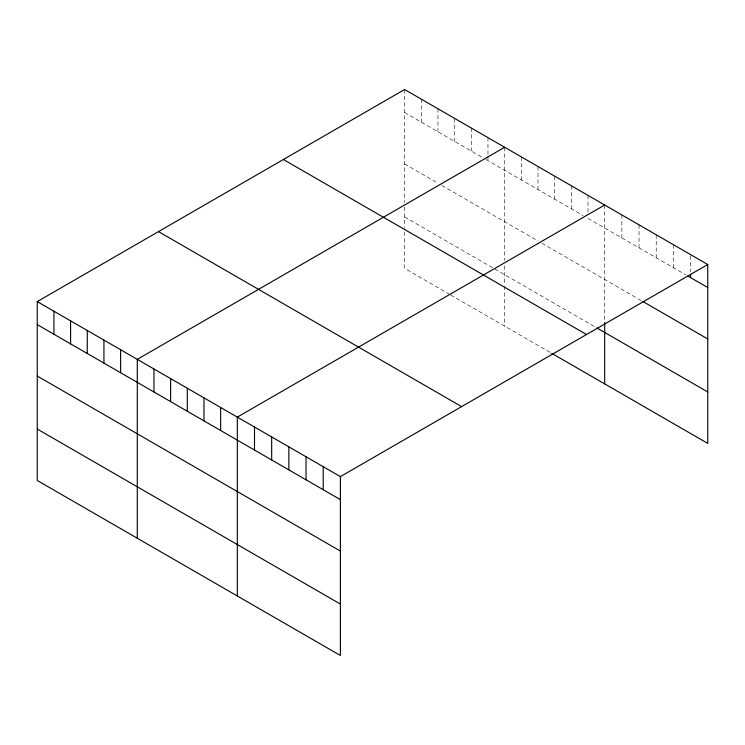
<?xml version="1.0" encoding="UTF-8"?>
<svg xmlns="http://www.w3.org/2000/svg" width="745" height="745" viewBox="0 0 745 745"><rect width="100%" height="100%" fill="white"/><g stroke="black" fill="none" stroke-linecap="round" stroke-linejoin="round"><path stroke-width="0.56" stroke-dasharray="3.73 2.79" d="M404.61 89.512L404.61 202.593M404.61 112.523L482.089 157.26M486.01 159.523L583.111 215.575M588.01 218.406L685.8 274.868M404.61 163.956L437.958 183.205M441.878 185.477L537.992 240.961M541.913 243.233L641.901 300.952M404.61 216.953L493.861 268.479M494.838 269.038L594.873 326.794M449.729 294.433L404.61 268.386L404.61 228.38M450.706 294.992L550.741 352.748M690.568 255.758L690.568 271.869M673.396 244.686L673.396 267.706M656.215 234.768L656.215 257.789M639.042 224.85L639.042 247.871M621.861 214.933L621.861 237.953M604.679 205.015L604.679 321.421M588.01 195.395L588.01 212.651M571.341 185.766L571.341 208.786M554.662 176.137L554.662 199.157M537.992 166.517L537.992 189.528M521.323 156.888L521.323 179.908M504.644 147.259L504.644 260.35M504.644 265.872L504.644 284.99M504.644 286.136L504.644 326.142M487.975 137.639L487.975 154.895M487.975 156.05L487.975 160.65M471.306 128.01L471.306 151.03M454.627 118.381L454.627 141.401M437.958 108.761L437.958 131.772M421.288 99.132L421.288 122.152M404.61 207.017L404.61 227.234"/><path stroke-width="1.12" d="M37.25 301.604L340.39 476.614L340.39 655.488L37.25 480.478L37.25 301.604L404.61 89.512L707.75 264.522L707.75 443.396L551.719 353.316M504.644 147.259L137.285 359.36L137.285 538.235M604.679 205.015L237.32 417.116L237.32 595.991M340.39 476.614L707.75 264.522M687.71 275.967L707.75 287.542M642.861 301.511L707.75 338.975M596.838 327.93L707.75 391.963M283.379 159.495L586.52 334.514M158.48 231.611L461.621 406.63M37.25 324.615L340.39 499.634M37.25 376.048L340.39 551.067M37.25 429.046L340.39 604.055M690.568 274.169L690.568 277.624M604.679 322.52L604.679 383.889M323.209 466.696L323.209 489.716M306.027 456.778L306.027 479.799M288.855 446.86L288.855 469.881M271.674 436.942L271.674 459.963M254.501 427.034L254.501 450.045M220.65 407.487L220.65 430.508M203.972 397.858L203.972 420.878M187.302 388.238L187.302 411.249M170.633 378.609L170.633 401.63M153.954 368.98L153.954 392M120.616 349.731L120.616 372.751M103.937 340.102L103.937 363.122M87.267 330.482L87.267 353.493M70.598 320.853L70.598 343.873M53.919 311.224L53.919 334.244"/></g></svg>
